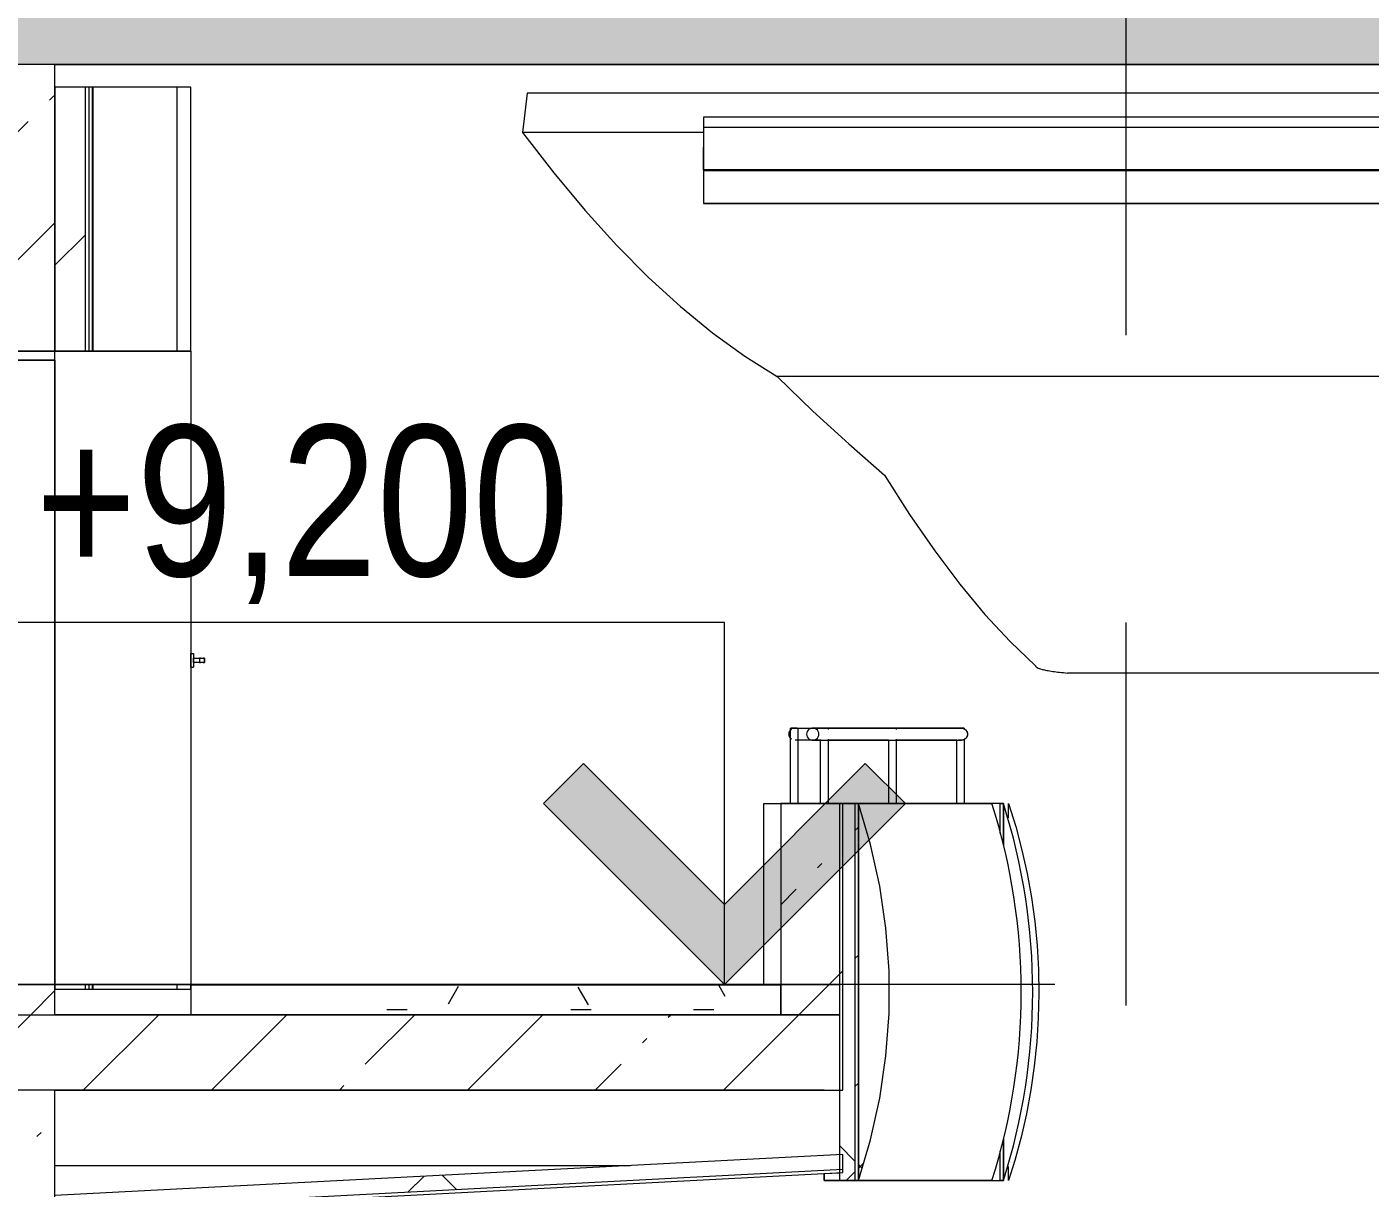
# Model space of a CAD drawing. Header units: millimetres. Extents: x -39507 to 33074, y -24219 to 30962.
# Drawn here: x -13426 to -8974, y 8525 to 12375 of the extents above; entities that cross this region are included whole.
import ezdxf

# ---------------------------------------------------------------- set-up
doc = ezdxf.new("R2010")
doc.units = ezdxf.units.MM
doc.linetypes.add('Осевые', pattern=[6350, 1270, -952.5, 3175, -952.5])
for name, color, linetype, lineweight in [('Балясины', 7, 'Continuous', 9), ('Высотные отметки', 7, 'Continuous', 9), ('Двери', 7, 'Continuous', 9), ('Каркас несущий', 7, 'Continuous', 9), ('Каркас_Импост', 7, 'Continuous', 9), ('Мебель', 7, 'Continuous', 9), ('Общие ребра', 7, 'Continuous', 9), ('Ограждение', 7, 'Continuous', 9), ('Основа _2_-1', 7, 'Continuous', 9), ('Отделка 1 _4_-1', 7, 'Continuous', 9), ('Панель', 7, 'Continuous', 9), ('Перекрытия', 7, 'Continuous', 9), ('Поручни', 7, 'Continuous', 9), ('Потолки', 7, 'Continuous', 9), ('Стены', 7, 'Continuous', 9), ('Структура _1_', 7, 'Continuous', 18), ('Термическая_воздушная прослойка _3_-1', 7, 'Continuous', 9), ('Штриховка разреза-2', 7, 'Continuous', 9)]:
    doc.layers.add(name, color=color, linetype=linetype, lineweight=lineweight)
doc.layers.add('Оси-3', color=7, linetype='Осевые', lineweight=9, true_color=0xaaaaaa)
doc.styles.add('Arial Narrow', font='ARIALN.TTF', dxfattribs={"height": 500})
pattern_1 = [(45, (-2885.9, 6475), (-424.264, 424.264), [600, -100, 20, -100]), (45, (-2885.9, 6899), (-424.264, 424.264), [])]
pattern_2 = [(45, (-2885.9, 6475), (-707.11, 707.11), []), (135, (-2885.9, 6475), (-707.11, -707.11), [])]

# ---------------------------------------------------------------- blocks, each defined once
blk = doc.blocks.new('Базовая стена _ ОС20 - обшивка балкона _мин_вата_фанера 10мм _сталь - ___-6277509-Разрез 2-2')
at = {"layer": 'Штриховка разреза-2'}
h = blk.add_hatch(dxfattribs=at)
h.set_pattern_fill('FP_4', color=256, style=0, pattern_type=2)
h.set_pattern_definition(pattern_2)
h.paths.add_polyline_path([(-10670, 8550), (-10629.5, 8685.6), (-10599, 8823.7), (-10578.5, 8963.5), (-10568.3, 9104.4), (-10568.3, 9245.6), (-10578.5, 9386.5), (-10599, 9526.3), (-10631.4, 9670.9), (-10670, 9800), (-10670, 8575.5)], flags=0)
at = {"layer": 'Отделка 1 _4_-1', "flags": 128}
blk.add_lwpolyline([(-10670, 8550), (-10629.5, 8685.6), (-10599, 8823.7), (-10578.5, 8963.5), (-10568.3, 9104.4), (-10568.3, 9245.6), (-10578.5, 9386.5), (-10599, 9526.3), (-10629.5, 9664.4), (-10670, 9800)], dxfattribs=at)
at = {"layer": 'Стены'}
for p, q in [((-10670, 9800), (-10670, 8550)), ((-10670, 9800), (-10227.4, 9800)), ((-10227.4, 8550), (-10670, 8550))]:
    blk.add_line(p, q, dxfattribs=at)
blk.add_ellipse((-12076.1, 9175), major_axis=(0, 2003.1), ratio=0.971397, start_param=4.395078, end_param=5.0297, dxfattribs=at)
blk = doc.blocks.new('Базовая стена _ ОС20 - обшивка балкона _мин_вата_фанера 10мм _сталь - ___-6278307-Разрез 2-2')
at = {"layer": 'Стены'}
for p, q in [((-10189.4, 9800), (-10782.9, 9800)), ((-10189.4, 9800), (-10189.4, 9662.4)), ((-10189.4, 8687.6), (-10189.4, 8550)), ((-10782.9, 8550), (-10782.9, 8573.6)), ((-10782.9, 8573.4), (-10782.9, 8550)), ((-10782.9, 8550), (-10189.4, 8550))]:
    blk.add_line(p, q, dxfattribs=at)
at = {"layer": 'Стены', "flags": 128}
blk.add_lwpolyline([(-10171.9, 9800), (-10148.4, 9723.4), (-10128, 9645.9), (-10110.7, 9567.7), (-10096.6, 9488.8), (-10085.6, 9409.4), (-10077.9, 9329.7), (-10073.3, 9249.7), (-10071.9, 9169.6), (-10073.7, 9089.5), (-10078.7, 9009.6), (-10086.9, 8929.9), (-10098.3, 8850.5), (-10112.9, 8771.8), (-10130.6, 8693.6), (-10151.4, 8616.2), (-10171.9, 8550)], dxfattribs=at)
at = {"layer": 'Стены'}
blk.add_ellipse((-12038, 9175), major_axis=(0, 2003.1), ratio=0.971397, start_param=4.395078, end_param=5.0297, dxfattribs=at)
blk = doc.blocks.new('Ограждение - 25mm-V15-Разрез 2-2')
at = {"layer": 'Балясины'}
for p, q in [((3527.9, 10050.2), (3506.3, 10050.2)), ((3506.3, 9800), (3527.9, 9800))]:
    blk.add_line(p, q, dxfattribs=at)
blk = doc.blocks.new('Ограждение - 25mm-V20-Разрез 2-2')
at = {"layer": 'Балясины'}
for p, q in [((-10319.4, 10050.2), (-10343.6, 10050.2)), ((-10343.6, 10050.2), (-10319.4, 10050.2)), ((-10319, 10050.2), (-10319, 10045)), ((-10344, 9800), (-10344, 10010.3)), ((-10319, 10013.9), (-10319, 9800)), ((-10343.6, 9800), (-10319.5, 9800)), ((-10319.4, 9800), (-10343.5, 9800))]:
    blk.add_line(p, q, dxfattribs=at)
blk = doc.blocks.new('Ограждение - 25mm-V21-Разрез 2-2')
at = {"layer": 'Балясины'}
for p, q in [((-10895.4, 10030), (-10895.4, 10050.2)), ((-10895.4, 10050.2), (-10882.2, 10050.2)), ((-10895.4, 9800), (-10895.4, 10028.4)), ((-10883.6, 10050.2), (-10894, 10050.2)), ((-10872.4, 10050.2), (-10883.6, 10050.2)), ((-10882.2, 10050.2), (-10870.4, 10050.2)), ((-10870.4, 10050.2), (-10870.4, 10030)), ((-10870.4, 10029.9), (-10870.4, 9800)), ((-10894, 9800), (-10883.6, 9800)), ((-10882.2, 9800), (-10893.4, 9800)), ((-10883.6, 9800), (-10872.4, 9800)), ((-10871.7, 9800), (-10882.2, 9800))]:
    blk.add_line(p, q, dxfattribs=at)
blk = doc.blocks.new('Ограждение - 25 мм-V22-Разрез 2-2')
at = {"layer": 'Балясины'}
for p, q in [((-10770.4, 10050.2), (-10794.7, 10050.2)), ((-10794.7, 10050.2), (-10770.4, 10050.2)), ((-10770.1, 10050.2), (-10770.1, 10045.3)), ((-10795.1, 9800), (-10795.1, 10010.2)), ((-10770.1, 10013.5), (-10770.1, 9800)), ((-10794.7, 9800), (-10770.6, 9800)), ((-10770.4, 9800), (-10794.6, 9800))]:
    blk.add_line(p, q, dxfattribs=at)
blk = doc.blocks.new('Ограждение - 25 мм-V23-Разрез 2-2')
at = {"layer": 'Балясины'}
for p, q in [((-10544.9, 10050.2), (-10569.2, 10050.2)), ((-10569.2, 10050.2), (-10544.9, 10050.2)), ((-10544.5, 10050.2), (-10544.5, 10045.2)), ((-10569.5, 9800), (-10569.5, 10010.2)), ((-10544.5, 10013.7), (-10544.5, 9800)), ((-10569.2, 9800), (-10545, 9800)), ((-10544.9, 9800), (-10569, 9800))]:
    blk.add_line(p, q, dxfattribs=at)
blk = doc.blocks.new('Ограждение - Ограждение-6396250-Разрез 2-2')
at = {"layer": 'Поручни'}
for p, q in [((-10328.5, 10050), (-10821.3, 10050)), ((-10821.3, 10010), (-10328.5, 10010))]:
    blk.add_line(p, q, dxfattribs=at)
at = {"layer": 'Поручни', "flags": 128}
for points in [[(-10879.9, 10050), (-10858.8, 10050), (-10837.8, 10050), (-10816.8, 10050), (-10795.8, 10050)], [(-10800.7, 10030), (-10801.3, 10034.8), (-10803.1, 10039.3), (-10805.9, 10043.3), (-10809.6, 10046.5), (-10814, 10048.7), (-10818.8, 10049.9), (-10823.8, 10049.9), (-10828.6, 10048.7), (-10833, 10046.5), (-10836.7, 10043.3), (-10839.5, 10039.3), (-10841.3, 10034.8), (-10841.9, 10030)], [(-10841.9, 10030), (-10841.3, 10025.2), (-10839.5, 10020.7), (-10836.7, 10016.7), (-10833, 10013.5), (-10828.6, 10011.3), (-10823.8, 10010.1), (-10818.8, 10010.1), (-10814, 10011.3), (-10809.6, 10013.5), (-10805.9, 10016.7), (-10803.1, 10020.7), (-10801.3, 10025.2), (-10800.7, 10030)], [(-10770.4, 10050), (-10754.2, 10050), (-10733.6, 10050), (-10713.2, 10050), (-10693.1, 10050), (-10673.2, 10050), (-10653.6, 10050), (-10634.3, 10050), (-10615.4, 10050), (-10596.8, 10050), (-10578.7, 10050), (-10569, 10050)], [(-10543.8, 10050), (-10527, 10050), (-10510.8, 10050), (-10495.2, 10050), (-10480.1, 10050), (-10465.6, 10050), (-10451.8, 10050), (-10438.6, 10050), (-10426, 10050), (-10414.1, 10050), (-10403, 10050), (-10392.6, 10050), (-10382.9, 10050), (-10373.9, 10050), (-10365.8, 10050), (-10358.4, 10050), (-10351.8, 10050), (-10346, 10050), (-10343.5, 10050)], [(-10341, 10050), (-10336.9, 10050), (-10333.5, 10050), (-10331.1, 10050), (-10329.4, 10050), (-10328.6, 10050), (-10328.5, 10050)], [(-10328.5, 10050), (-10327.7, 10050), (-10326.9, 10049.9), (-10326.1, 10049.9), (-10325.3, 10049.7), (-10324.5, 10049.6), (-10323.7, 10049.4), (-10323, 10049.2), (-10322.2, 10049), (-10321.5, 10048.7), (-10320.7, 10048.4), (-10320, 10048.1), (-10319.3, 10047.7), (-10318.6, 10047.4), (-10317.9, 10046.9), (-10317.2, 10046.5), (-10316.6, 10046), (-10315.9, 10045.6), (-10315.3, 10045), (-10314.7, 10044.5), (-10314.2, 10043.9), (-10313.6, 10043.3), (-10313.1, 10042.7), (-10312.6, 10042.1), (-10312.1, 10041.5), (-10311.7, 10040.8), (-10311.3, 10040.1), (-10310.9, 10039.4), (-10310.5, 10038.7), (-10310.2, 10038), (-10309.9, 10037.2), (-10309.6, 10036.5), (-10309.3, 10035.7), (-10309.1, 10035), (-10308.9, 10034.2), (-10308.8, 10033.4), (-10308.7, 10032.6), (-10308.6, 10031.8), (-10308.5, 10031), (-10308.5, 10030.2), (-10308.5, 10030)], [(-10308.5, 10030), (-10308.5, 10029.2), (-10308.6, 10028.4), (-10308.6, 10027.6), (-10308.8, 10026.8), (-10308.9, 10026), (-10309.1, 10025.2), (-10309.3, 10024.5), (-10309.5, 10023.7), (-10309.8, 10023), (-10310.1, 10022.2), (-10310.4, 10021.5), (-10310.8, 10020.8), (-10311.1, 10020.1), (-10311.6, 10019.4), (-10312, 10018.7), (-10312.5, 10018.1), (-10313, 10017.4), (-10313.5, 10016.8), (-10314, 10016.2), (-10314.6, 10015.7), (-10315.2, 10015.1), (-10315.8, 10014.6), (-10316.4, 10014.1), (-10317, 10013.6), (-10317.7, 10013.2), (-10318.4, 10012.8), (-10319.1, 10012.4), (-10319.8, 10012), (-10320.5, 10011.7), (-10321.3, 10011.4), (-10322, 10011.1), (-10322.8, 10010.8), (-10323.5, 10010.6), (-10324.3, 10010.4), (-10325.1, 10010.3), (-10325.9, 10010.2), (-10326.7, 10010.1), (-10327.5, 10010), (-10328.3, 10010), (-10328.5, 10010)], [(-10794.6, 10010), (-10807, 10010), (-10828, 10010), (-10849.1, 10010), (-10870.1, 10010), (-10879.9, 10010)], [(-10570.4, 10010), (-10588.4, 10010), (-10606.7, 10010), (-10625.5, 10010), (-10644.6, 10010), (-10664.1, 10010), (-10683.8, 10010), (-10703.9, 10010), (-10724.2, 10010), (-10744.6, 10010), (-10765.3, 10010), (-10770.4, 10010)], [(-10343.6, 10010), (-10349, 10010), (-10355.2, 10010), (-10362.2, 10010), (-10370, 10010), (-10378.6, 10010), (-10388, 10010), (-10398.1, 10010), (-10408.9, 10010), (-10420.4, 10010), (-10432.7, 10010), (-10445.6, 10010), (-10459.1, 10010), (-10473.3, 10010), (-10488.1, 10010), (-10503.5, 10010), (-10519.5, 10010), (-10535.9, 10010), (-10544.9, 10010)], [(-10328.5, 10010), (-10328.9, 10010), (-10330.2, 10010), (-10332.3, 10010), (-10335.2, 10010), (-10339, 10010)]]:
    blk.add_lwpolyline(points, dxfattribs=at)
at = {"layer": 'Поручни'}
for points, knots in [([(-10899.9, 10030), (-10899.9, 10031.5), (-10899.6, 10033.6), (-10899, 10036), (-10898.5, 10037.2), (-10898.2, 10038.1), (-10897.7, 10039), (-10897.1, 10040.1), (-10896.3, 10041.4), (-10895.4, 10042.6), (-10894.6, 10043.5), (-10894, 10044.1), (-10893.4, 10044.7), (-10892.6, 10045.5), (-10891.8, 10046), (-10891.3, 10046.4), (-10891.2, 10046.5)], [0, 0, 0, 0, 0.0555556, 0.0833333, 0.0972222, 0.1111111, 0.125, 0.1388889, 0.1666667, 0.1944444, 0.2083333, 0.2222222, 0.2361111, 0.25, 0.2777778, 0.282908, 0.282908, 0.282908, 0.282908]), ([(-10891.2, 10013.5), (-10891.3, 10013.6), (-10891.8, 10014), (-10892.6, 10014.5), (-10893.3, 10015.2), (-10893.7, 10015.6), (-10894.1, 10016), (-10894.6, 10016.5), (-10895.4, 10017.4), (-10896.3, 10018.6), (-10897.1, 10019.9), (-10897.7, 10021), (-10898.2, 10021.9), (-10898.5, 10022.8), (-10899, 10024), (-10899.6, 10026.4), (-10899.9, 10028.5), (-10899.9, 10030)], [0.7170829, 0.7170829, 0.7170829, 0.7170829, 0.7222222, 0.75, 0.7638889, 0.7708333, 0.7777778, 0.7916667, 0.8055556, 0.8333333, 0.8611111, 0.875, 0.8888889, 0.9027778, 0.9166667, 0.9444444, 1, 1, 1, 1])]:
    blk.add_open_spline(points, degree=3, knots=knots, dxfattribs=at)
for points in [[(-10318.5, 10047.3), (-10316.5, 10046.2), (-10312.9, 10043.2), (-10309.3, 10037), (-10308.5, 10032.3), (-10308.5, 10030)], [(-10308.5, 10030), (-10308.5, 10027.7), (-10309.3, 10023), (-10312.9, 10016.9), (-10316.5, 10013.8), (-10318.5, 10012.7)]]:
    blk.add_open_spline(points, degree=3, dxfattribs=at)
for name in ['Ограждение - 25mm-V21-Разрез 2-2', 'Ограждение - 25 мм-V22-Разрез 2-2', 'Ограждение - 25 мм-V23-Разрез 2-2', 'Ограждение - 25mm-V20-Разрез 2-2']:
    blk.add_blockref(name, (0, 0))
at = {"extrusion": (0, 0, -1), "zscale": -1}
blk.add_blockref('Ограждение - 25mm-V15-Разрез 2-2', (7365.8, 0), dxfattribs=at)
blk = doc.blocks.new('Дверь - Однопольная - ДВ2_21х9-6474923-Разрез 2-2')
at = {"layer": 'Двери'}
for p, q in [((-12881.9, 10252.5), (-12881.9, 10297.5)), ((-12881.9, 10297.5), (-12873.9, 10297.5)), ((-12873.9, 10297.5), (-12873.9, 10252.5)), ((-12881.9, 10252.5), (-12873.9, 10252.5)), ((-12873.9, 10282.5), (-12841.3, 10282.5)), ((-12873.9, 10267.5), (-12873.9, 10282.5)), ((-12841.3, 10267.5), (-12873.9, 10267.5)), ((-12853.5, 10282.5), (-12853.5, 10267.5)), ((-12849.9, 10282.5), (-12853.5, 10282.5)), ((-12853.5, 10282.5), (-12849.9, 10282.5)), ((-12849.9, 10267.5), (-12853.5, 10267.5)), ((-12853.5, 10267.5), (-12849.9, 10267.5)), ((-12837.3, 10282.5), (-12842, 10282.5)), ((-12842, 10267.5), (-12837.3, 10267.5)), ((-12841.3, 10282.5), (-12841.8, 10282.5)), ((-12841.8, 10282.5), (-12837.3, 10282.5)), ((-12837.3, 10267.5), (-12841.8, 10267.5)), ((-12841.8, 10267.5), (-12841.3, 10267.5)), ((-12837.3, 10267.5), (-12837.3, 10282.5)), ((-12836.3, 10267.5), (-12836.3, 10282.5))]:
    blk.add_line(p, q, dxfattribs=at)
at = {"layer": 'Каркас_Импост'}
for p, q in [((-13332.9, 9200), (-13332.9, 11300)), ((-12881.9, 11300), (-13332.9, 11300)), ((-13332.9, 9200), (-13332.9, 11270)), ((-12881.9, 11300), (-12881.9, 9200)), ((-12881.9, 11280), (-12881.9, 9200)), ((-12921.9, 9200), (-13332.9, 9200)), ((-12881.9, 9200), (-13332.9, 9200)), ((-12881.9, 9200), (-12921.9, 9200))]:
    blk.add_line(p, q, dxfattribs=at)
at = {"layer": 'Панель'}
for p, q in [((-12881.9, 11279), (-12881.9, 9200)), ((-12881.9, 9200), (-12921.9, 9200))]:
    blk.add_line(p, q, dxfattribs=at)
blk = doc.blocks.new('Дверь - Однопольная - ДВ11__21х9-6808150-Разрез 2-2')
at = {"layer": 'Каркас_Импост'}
for p, q in [((-13332.9, 11300), (-13632.9, 11300)), ((-13632.9, 11300), (-13632.9, 11280)), ((-13632.9, 11280), (-13592.9, 11280)), ((-13592.9, 11280), (-13632.9, 11280)), ((-13632.9, 9200), (-13632.9, 11280)), ((-13592.9, 11280), (-13592.9, 11270)), ((-13592.9, 9200), (-13592.9, 11280)), ((-13592.9, 11270), (-13332.9, 11270)), ((-13332.9, 11270), (-13592.9, 11270)), ((-13592.9, 9200), (-13592.9, 11270)), ((-13332.9, 11270), (-13332.9, 11300)), ((-13332.9, 11270), (-13332.9, 9200)), ((-13592.9, 9200), (-13632.9, 9200)), ((-13332.9, 9200), (-13592.9, 9200))]:
    blk.add_line(p, q, dxfattribs=at)
at = {"layer": 'Панель'}
for p, q in [((-13592.9, 11279), (-13632.9, 11279)), ((-13632.9, 11279), (-13632.9, 9200)), ((-13592.9, 9200), (-13592.9, 11279)), ((-13632.9, 9200), (-13592.9, 9200))]:
    blk.add_line(p, q, dxfattribs=at)
blk = doc.blocks.new('Рефлектор_2 - Рефлектор_2-6393335-Разрез 2-2')
at = {"layer": 'Мебель'}
for p, q in [((-11768.2, 12155.4), (-11782.6, 12025.2)), ((4402.4, 12155.4), (-11768.2, 12155.4)), ((-11182.9, 12075.1), (-11182.9, 12040.8)), ((3817.1, 12075.1), (-11182.9, 12075.1)), ((-11182.9, 12074.1), (-11182.9, 11975.1)), ((-11182.9, 12025.2), (-11782.6, 12025.2)), ((-11182.9, 12040.8), (-11182.9, 11900.5)), ((3817.1, 12040.8), (-11182.9, 12040.8)), ((-11182.9, 11900.5), (-11182.9, 11975.4)), ((-11182.9, 11975.1), (-11182.9, 11789.5)), ((3817.1, 11900.5), (-11182.9, 11900.5)), ((-11182.9, 11898.4), (3817.1, 11898.4)), ((3817.1, 11789.5), (-11182.9, 11789.5)), ((-11182.9, 11789.2), (3817.1, 11789.2)), ((3573.4, 11215.3), (-10939.2, 11215.3)), ((2610.9, 10232.8), (-9976.7, 10232.8))]:
    blk.add_line(p, q, dxfattribs=at)
at = {"layer": 'Мебель', "flags": 128}
for points in [[(-11782.6, 12025.2), (-11679.2, 11890.8), (-11575.1, 11765.7), (-11470.3, 11650.1), (-11365, 11544), (-11259.2, 11447.4), (-11152.9, 11360.4), (-11046.2, 11283), (-10939.2, 11215.3)], [(-10939.2, 11215.3), (-10820.7, 11101.1), (-10701.9, 10992.3), (-10582.9, 10889)], [(-10582.9, 10889), (-10500.1, 10758.2), (-10417, 10637.6), (-10333.7, 10527.1), (-10250.3, 10426.8), (-10166.7, 10336.8), (-10082.9, 10257)]]:
    blk.add_lwpolyline(points, dxfattribs=at)
at = {"layer": 'Мебель'}
blk.add_open_spline([(-10082.9, 10257), (-10082.9, 10256), (-10082, 10253.9), (-10076.4, 10249.8), (-10064.7, 10245.6), (-10045.9, 10241.5), (-10026.4, 10238.2), (-10003.4, 10235.3), (-9985.9, 10233.6), (-9976.7, 10232.8)], degree=3, knots=[0, 0, 0, 0, 0.111111, 0.222222, 0.444444, 0.583333, 0.722222, 0.861111, 1, 1, 1, 1], dxfattribs=at)
blk = doc.blocks.new('Высотные отметки - Высотная отметка - Стрелка-4455449-Разрез 2-2')
at = {"layer": 'Высотные отметки'}
blk.add_hatch(color=256, dxfattribs=at).paths.add_polyline_path([(-36565.6, -5267.2), (-36098.4, -5734.3), (-35631.2, -5267.2), (-35498.4, -5400), (-36098.4, -6000), (-36698.4, -5400)], flags=0)
for p, q in [((-36098.4, -4800), (-39098.4, -4800)), ((-36098.4, -6000), (-36098.4, -4800)), ((-36565.6, -5267.2), (-36698.4, -5400)), ((-36098.4, -5734.3), (-36565.6, -5267.2)), ((-35631.2, -5267.2), (-36098.4, -5734.3)), ((-35498.4, -5400), (-35631.2, -5267.2)), ((-36698.4, -5400), (-36098.4, -6000)), ((-36098.4, -6000), (-35498.4, -5400)), ((-35002.8, -6000), (-36395.1, -6000))]:
    blk.add_line(p, q, dxfattribs=at)

msp = doc.modelspace()

# ---------------------------------------------------------------- hatches: boundary and pattern name
at = {"layer": 'Штриховка разреза-2'}
h = msp.add_hatch(dxfattribs=at)
h.set_pattern_fill('FP_2', color=256, style=0, pattern_type=2)
h.set_pattern_definition(pattern_1)
h.paths.add_polyline_path([(25717.1, 12250), (25717.1, 12500), (23567.1, 12500), (23567.1, 12250), (25702.9, 12250)], flags=0)
h.paths.add_polyline_path([(-31382.9, 12250), (-29332.9, 12250), (-29332.9, 12500), (-31682.9, 12500), (-31682.9, 12250)], flags=0)
h.paths.add_polyline_path([(-21832.9, 12250), (16067.1, 12250), (16067.1, 12500), (-21832.9, 12500)], flags=0)
h = msp.add_hatch(dxfattribs=at)
h.set_pattern_fill('FP_2', color=256, style=0, pattern_type=2)
h.set_pattern_definition(pattern_1)
h.paths.add_polyline_path([(-13332.9, 5150), (-13332.9, 5250), (-13632.9, 5250), (-13632.9, 5150), (-13423, 5150)], flags=0)
h.paths.add_polyline_path([(-13332.9, 7350), (-13332.9, 8850), (-13632.9, 8850), (-13632.9, 7350)], flags=0)
h.paths.add_polyline_path([(-13423, 9100), (-13332.9, 9100), (-13332.9, 9200), (-13632.9, 9200), (-13632.9, 9100)], flags=0)
h.paths.add_polyline_path([(-13423, 11300), (-13332.9, 11300), (-13332.9, 12250), (-13632.9, 12250), (-13632.9, 11300)], flags=0)
h = msp.add_hatch(dxfattribs=at)
h.set_pattern_fill('FP_4', color=256, style=0, pattern_type=2)
h.set_pattern_definition(pattern_2)
h.paths.add_polyline_path([(-13232.9, 7350), (-13232.9, 8457.6), (-13332.9, 8457.6), (-13332.9, 7350)], flags=0)
h.paths.add_polyline_path([(-13332.9, 9185), (-13232.9, 9185), (-13232.9, 9200), (-13332.9, 9200)], flags=0)
h.paths.add_polyline_path([(-13232.9, 11300), (-13232.9, 12175), (-13332.9, 12175), (-13332.9, 11300)], flags=0)
h = msp.add_hatch(dxfattribs=at)
h.set_pattern_fill('FP_2', color=256, style=0, pattern_type=2)
h.set_pattern_definition(pattern_1)
h.paths.add_polyline_path([(-10871.4, 9100), (-10721.4, 9100), (-10721.4, 9800), (-10927.3, 9800), (-10927.3, 9100)], flags=0)
h = msp.add_hatch(dxfattribs=at)
h.set_pattern_fill('FP_4', color=256, style=0, pattern_type=2)
h.set_pattern_definition(pattern_2)
h.paths.add_polyline_path([(-10732.8, 8550), (-10681.3, 8550), (-10681.3, 9800), (-10732.8, 9800), (-10732.8, 8575.5)], flags=0)
h = msp.add_hatch(dxfattribs=at)
h.set_pattern_fill('FP_13', color=256, style=0, pattern_type=2)
h.set_pattern_definition([(45, (-2885.9, 6475), (-212.132, 212.132), [])])
h.paths.add_polyline_path([(-10671, 8550), (-10671, 9800), (-10681.3, 9800), (-10681.3, 8550)], flags=0)
h = msp.add_hatch(dxfattribs=at)
h.set_pattern_fill('FP_3', color=256, style=0, pattern_type=2)
h.set_pattern_definition([(0, (-2885.9, 6475), (812.8, 203.2), [67.056, -542.544, 67.056, -542.544, -3251.2]), (0, (-2885.9, 6475), (812.8, 203.2), [-1219.2, 67.056, -1152.144, 67.056, -542.544, -1422.4]), (0, (-2885.9, 6475), (812.8, 203.2), [-3048, 67.056, -339.344, 67.056, -948.944]), (120, (-2581.1, 6576.6), (-582.3764, 602.3054), [67.056, -542.544, 67.056, -3793.744]), (120, (-2581.1, 6576.6), (-582.3764, 602.3054), [-676.656, -542.544, 67.056, -1152.144, -2032]), (120, (-2581.1, 6576.6), (-582.3764, 602.3054), [-2438.4, 67.056, -542.544, 67.056, -1355.344]), (120, (-2581.1, 6576.6), (-582.3764, 602.3054), [-3115.056, -339.344, 67.056, -948.944]), (240, (-2479.5, 6983), (-230.4236, -805.5054), [67.056, -542.544, 67.056, -542.544, -3251.2]), (240, (-2479.5, 6983), (-230.4236, -805.5054), [-1219.2, 67.056, -1152.144, 67.056, -542.544, -1422.4]), (240, (-2479.5, 6983), (-230.4236, -805.5054), [-3048, 67.056, -339.344, 67.056, -948.944])])
h.paths.add_polyline_path([(-11154.9, 9100), (-10927.3, 9100), (-10927.3, 9198), (-12881.9, 9198), (-12881.9, 9100), (-12289, 9100)], flags=0)
h = msp.add_hatch(dxfattribs=at)
h.set_pattern_fill('FP_2', color=256, style=0, pattern_type=2)
h.set_pattern_definition(pattern_1)
h.paths.add_polyline_path([(-15982.9, 8850), (-10721.4, 8850), (-10721.4, 9100), (-15982.9, 9100)], flags=0)
h = msp.add_hatch(dxfattribs=at)
h.set_pattern_fill('FP_4', color=256, style=0, pattern_type=2)
h.set_pattern_definition(pattern_2)
h.paths.add_polyline_path([(-13332.9, 8450), (-10721.4, 8586.9), (-10721.4, 8636.9), (-13332.9, 8500.1)], flags=0)

# ---------------------------------------------------------------- linework, layer by layer
at = {"layer": 'Высотные отметки'}
for p, q in [((-11737.5, 9200), (-10731.5, 9200)), ((-10731.5, 9200), (-11114.1, 9200))]:
    msp.add_line(p, q, dxfattribs=at)
at = {"layer": 'Каркас несущий'}
for p, q in [((-13332.9, 8600), (-13332.9, 8850)), ((-13332.9, 8850), (-10732.8, 8850)), ((-13332.9, 8600), (-11426.3, 8600))]:
    msp.add_line(p, q, dxfattribs=at)
at = {"layer": 'Общие ребра'}
for p, q in [((-13220.9, 12175), (-13220.9, 11300)), ((-13208.9, 12175), (-13208.9, 11300)), ((-12928.9, 12175), (-12928.9, 11300)), ((-12883.9, 12175), (-12883.9, 11300)), ((-10671, 9800), (-10671, 8550)), ((-10670, 8550), (-10670, 9800)), ((-13220.9, 9200), (-13220.9, 9185)), ((-13208.9, 9200), (-13208.9, 9185)), ((-12928.9, 9200), (-12928.9, 9185)), ((-12883.9, 9200), (-12883.9, 9185)), ((-10927.3, 9198), (-12881.9, 9198))]:
    msp.add_line(p, q, dxfattribs=at)
at = {"layer": 'Оси-3'}
msp.add_line((-9782.9, -22619.5), (-9782.9, 29000), dxfattribs=at)
at = {"layer": 'Основа _2_-1'}
for p, q in [((-12881.9, 9198), (-12881.9, 9100)), ((-10927.3, 9100), (-10927.3, 9198)), ((-12881.9, 9100), (-10927.3, 9100))]:
    msp.add_line(p, q, dxfattribs=at)
at = {"layer": 'Отделка 1 _4_-1'}
for p, q in [((-12928.9, 12175), (-13206.9, 12175)), ((-12883.9, 12175), (-12928.9, 12175)), ((-12881.9, 12175), (-12883.9, 12175)), ((-12881.9, 11300), (-12881.9, 12175)), ((-13206.9, 11300), (-12928.9, 11300)), ((-12928.9, 11300), (-12883.9, 11300)), ((-12883.9, 11300), (-12881.9, 11300)), ((-10671, 9800), (-10681.3, 9800)), ((-10670, 9800), (-10671, 9800)), ((-12928.9, 9200), (-13206.9, 9200)), ((-13206.9, 9185), (-12928.9, 9185)), ((-12883.9, 9200), (-12928.9, 9200)), ((-12928.9, 9185), (-12883.9, 9185)), ((-12881.9, 9200), (-12883.9, 9200)), ((-12883.9, 9185), (-12881.9, 9185)), ((-10927.3, 9200), (-12881.9, 9200)), ((-12881.9, 9200), (-12881.9, 9198)), ((-12881.9, 9185), (-12881.9, 9200)), ((-10927.3, 9198), (-10927.3, 9200)), ((-10681.3, 8550), (-10671, 8550)), ((-10671, 8550), (-10670, 8550))]:
    msp.add_line(p, q, dxfattribs=at)
at = {"layer": 'Перекрытия'}
for p, q in [((2717.1, 12250), (-15732.9, 12250)), ((-10931, 9200), (-10982.9, 9200)), ((-10982.9, 9100), (-10732.7, 9100)), ((-10732.8, 9100), (-10927.3, 9100)), ((-10782.9, 8850), (-10732.6, 8850))]:
    msp.add_line(p, q, dxfattribs=at)
at = {"layer": 'Потолки'}
msp.add_line((-10782.9, 8573.6), (-10732.5, 8576.3), dxfattribs=at)
at = {"layer": 'Стены'}
for p, q in [((-10082.9, 12250), (-18367.9, 12250)), ((2717.1, 12250), (-15730.9, 12250)), ((2717.1, 12250), (-10082.9, 12250)), ((-13632.9, 11300), (-13332.9, 11300)), ((-13332.9, 11300), (-12881.9, 11300)), ((-13332.9, 11300), (-12881.9, 11300)), ((-13332.9, 9210), (-13332.9, 11300)), ((-12881.9, 11300), (-12881.9, 9210)), ((-12881.9, 11300), (-12881.9, 9210)), ((-10982.9, 9200), (-10982.9, 9800)), ((-10982.9, 9800), (-10782.9, 9800)), ((-10782.9, 9800), (-10304.3, 9800)), ((-10189.4, 9800), (-10782.9, 9800)), ((-10248.6, 9800), (-10721.4, 9800)), ((-10227.4, 9800), (-10670, 9800)), ((-10304.1, 9800), (-10233.9, 9800)), ((-10235, 9800), (-10248.6, 9800)), ((-10200, 9800), (-10227.4, 9800)), ((-10200, 9701), (-10200, 9800)), ((-10200, 9800), (-10189.4, 9800)), ((-10189.4, 9662.4), (-10189.4, 9800)), ((-10171.9, 9752.8), (-10171.9, 9800)), ((-13632.9, 9200), (-13332.9, 9200)), ((-13332.9, 9200), (-13332.9, 9210)), ((-13332.9, 9200), (-12881.9, 9200)), ((-13332.9, 9200), (-12881.9, 9200)), ((-12881.9, 9210), (-12881.9, 9200)), ((-12881.9, 9210), (-12881.9, 9200)), ((-15984.9, 9100), (-10982.9, 9100)), ((-10782.9, 9100), (-10982.9, 9100)), ((-10782.9, 8850), (-15984.9, 8850)), ((-10189.4, 8550), (-10189.4, 8687.6)), ((-10200, 8550), (-10200, 8649)), ((-10171.9, 8550), (-10171.9, 8597.2)), ((-10782.9, 8573.6), (-10782.9, 8550)), ((-10782.9, 8550), (-10782.9, 8573.6)), ((-10304.3, 8550), (-10782.9, 8550)), ((-10782.9, 8550), (-10189.4, 8550)), ((-10670, 8550), (-10227.4, 8550)), ((-10233.9, 8550), (-10304.1, 8550)), ((-10248.6, 8550), (-10235, 8550)), ((-10227.4, 8550), (-10200, 8550)), ((-10189.4, 8550), (-10200, 8550))]:
    msp.add_line(p, q, dxfattribs=at)
at = {"layer": 'Структура _1_'}
for p, q in [((-13332.9, 12175), (-13332.9, 12250)), ((-13332.9, 12250), (5967.1, 12250)), ((-13332.9, 11300), (-13332.9, 12175)), ((-13332.9, 12175), (-13332.9, 11300)), ((-13220.9, 12175), (-13232.9, 12175)), ((-13232.9, 12175), (-13232.9, 11300)), ((-13208.9, 12175), (-13220.9, 12175)), ((-13206.9, 12175), (-13208.9, 12175)), ((-13206.9, 12175), (-13206.9, 11300)), ((-13632.9, 11300), (-13332.9, 11300)), ((-13232.9, 11300), (-13220.9, 11300)), ((-13220.9, 11300), (-13208.9, 11300)), ((-13208.9, 11300), (-13206.9, 11300)), ((-10721.4, 9800), (-10927.3, 9800)), ((-10927.3, 9800), (-10927.3, 9100)), ((-10681.3, 9800), (-10732.8, 9800)), ((-10732.8, 9800), (-10732.8, 8550)), ((-10721.4, 9100), (-10721.4, 9800)), ((-10681.3, 9800), (-10681.3, 8550)), ((-13332.9, 9200), (-13632.9, 9200)), ((-13332.9, 9185), (-13332.9, 9200)), ((-13332.9, 9200), (-13332.9, 9185)), ((-13332.9, 9100), (-13332.9, 9185)), ((-13220.9, 9200), (-13232.9, 9200)), ((-13232.9, 9200), (-13232.9, 9185)), ((-13232.9, 9185), (-13220.9, 9185)), ((-13208.9, 9200), (-13220.9, 9200)), ((-13220.9, 9185), (-13208.9, 9185)), ((-13206.9, 9200), (-13208.9, 9200)), ((-13208.9, 9185), (-13206.9, 9185)), ((-13206.9, 9200), (-13206.9, 9185)), ((-10927.3, 9100), (-13332.9, 9100)), ((-10721.4, 8850), (-10721.4, 9100)), ((-13332.9, 8457.6), (-13332.9, 8850)), ((-13332.9, 8850), (-10721.4, 8850)), ((-10721.4, 8586.9), (-13332.9, 8450)), ((-13332.9, 8440), (-10721.4, 8576.9)), ((-10732.8, 8550), (-10681.3, 8550)), ((-10721.4, 8576.9), (-10721.4, 8586.9))]:
    msp.add_line(p, q, dxfattribs=at)
at = {"layer": 'Термическая_воздушная прослойка _3_-1'}
for p, q in [((-13232.9, 12175), (-13332.9, 12175)), ((-13332.9, 11300), (-13232.9, 11300)), ((-13232.9, 9200), (-13332.9, 9200)), ((-13332.9, 9185), (-13232.9, 9185)), ((-10721.4, 8636.9), (-13332.9, 8500.1)), ((-10721.4, 8586.9), (-10721.4, 8636.9))]:
    msp.add_line(p, q, dxfattribs=at)

# ---------------------------------------------------------------- block references
at = {"layer": 'Высотные отметки'}
msp.add_blockref('Высотные отметки - Высотная отметка - Стрелка-4455449-Разрез 2-2', (24984.3, 15200), dxfattribs=at)
at = {"layer": 'Двери'}
for name in ['Дверь - Однопольная - ДВ11__21х9-6808150-Разрез 2-2', 'Дверь - Однопольная - ДВ2_21х9-6474923-Разрез 2-2']:
    msp.add_blockref(name, (0, 0), dxfattribs=at)
at = {"layer": 'Мебель'}
msp.add_blockref('Рефлектор_2 - Рефлектор_2-6393335-Разрез 2-2', (0, 0), dxfattribs=at)
at = {"layer": 'Ограждение'}
msp.add_blockref('Ограждение - Ограждение-6396250-Разрез 2-2', (0, 0), dxfattribs=at)
at = {"layer": 'Стены'}
for name in ['Базовая стена _ ОС20 - обшивка балкона _мин_вата_фанера 10мм _сталь - ___-6278307-Разрез 2-2', 'Базовая стена _ ОС20 - обшивка балкона _мин_вата_фанера 10мм _сталь - ___-6277509-Разрез 2-2']:
    msp.add_blockref(name, (0, 0), dxfattribs=at)

# ---------------------------------------------------------------- texts
at = {"layer": 'Высотные отметки', "insert": (-13396.8, 11054.3), "char_height": 500, "width": 2118.479, "attachment_point": 1, "line_spacing_factor": 0.974696, "style": 'Arial Narrow'}
msp.add_mtext('+9,200', dxfattribs=at)

doc.saveas('drawing.dxf')
